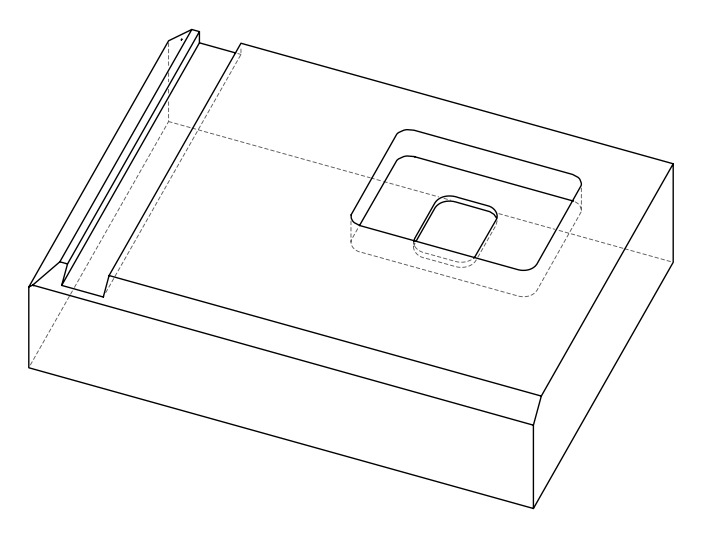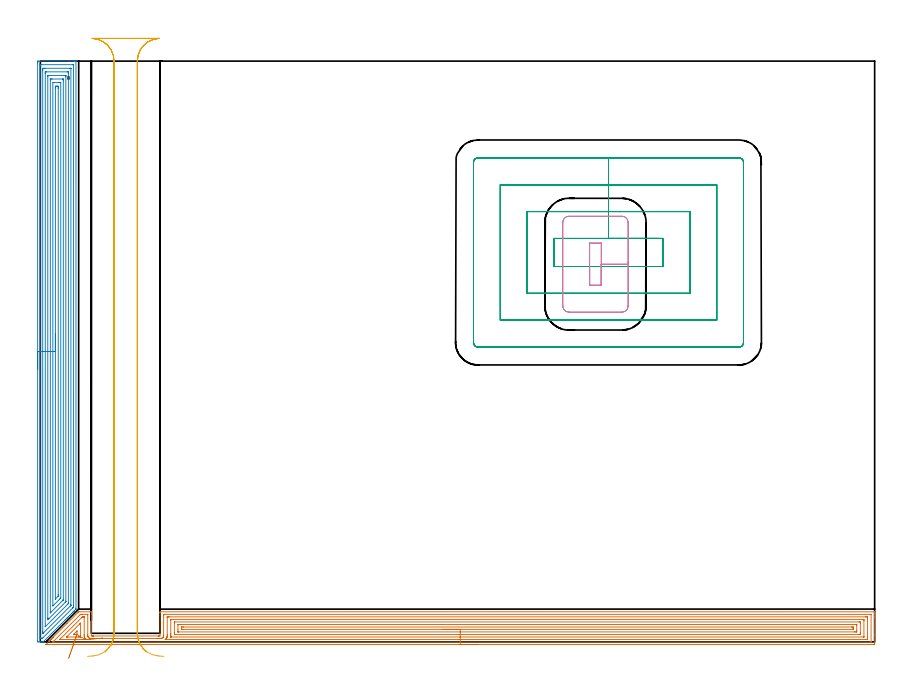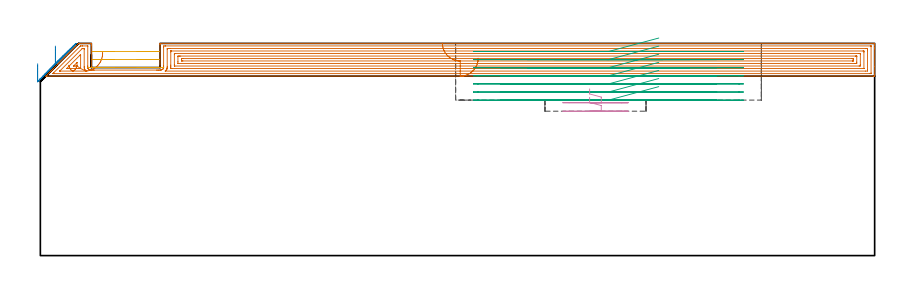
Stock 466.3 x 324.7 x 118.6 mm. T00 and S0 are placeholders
(PLAN: 5 operations, 2 tool changes, 70.9 min)
(1 AREA_MILL | FG_CHAMFER_SURFACE | UGT0205_001 | 24.42 min | 77582 mm3)
(2 AREA_MILL_1 | FG_CHAMFER_SURFACE_1 | UGT0205_001 | 20.61 min | 71906 mm3)
(3 MILL_RECTANGULAR_POCKET | POCKET_RECTANGULAR_STRAIGHT | UGT0201_094 | Follow Part, ap 5, ae 75% | 20.09 min | 676846 mm3)
(4 MILL_RECTANGULAR_POCKET_1 | POCKET_RECTANGULAR_STRAIGHT_1 | UGT0201_094 | Follow Part, ap 5, ae 75% | 1.25 min | 24779 mm3)
(5 MILL_RECTANGULAR_SLOT | SLOT_RECTANGULAR | UGT0201_109 | Follow Part, ap 6.35, ae 75% | 4.51 min | 162678 mm3)
(TOOL UGT0205_001 | Chamfer Mill 20 x 3 x 45 deg. | D20 FL50 Z2)
(TOOL UGT0201_094 | End mill 20 mm | D20 FL38 Z4)
(TOOL UGT0201_109 | End Mill 25.4 mm | D25.4 FL25 Z2)
(OP 1 AREA_MILL)
G17 G21 G94 G90
T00 M6
G54
G17 G0 G90 X244.7 Y-1.5 S1061 M3
G43 Z128.6 H0
Z110.3
G94 G1 X244.662 Z109.428 F250.
X244.548 Z108.564
X244.359 Z107.712
X244.097 Z106.88
X243.763 Z106.074
X243.36 Z105.3
X242.891 Z104.564
X242.36 Z103.872
X241.771 Z103.229
X241.128 Z102.64
X240.436 Z102.109
X239.7 Z101.64
X238.926 Z101.237
X238.12 Z100.903
X237.288 Z100.641
X236.436 Z100.452
X235.572 Z100.338
X234.7 Z100.3
X3.61
X3.274 Y-1.499 Z100.301
X3.111 Y-1.495 Z100.304
X3.107 Y-1.493 Z100.307
X4.944 Y0.345 Z102.143
X5.061 Y0.463 Z102.259
X5.236 Y0.637 Z102.435
X5.508 Y0.909 Z102.707
X5.673 Y1.075 Z102.87
X5.835 Y1.236 Z103.033
X5.955 Y1.356 Z103.153
X6.111 Y1.514 Z103.309
X6.265 Y1.666 Z103.464
X6.401 Y1.802 Z103.6
X6.55 Y1.952 Z103.747
X6.695 Y2.096 Z103.894
X6.848 Y2.249 Z104.047
X6.988 Y2.39 Z104.186
X7.125 Y2.526 Z104.324
X7.295 Y2.696 Z104.494
X14.87 Y10.27 Z112.069
X21.143 Y16.543 Z118.341
X21.406 Y16.8 Z118.585
X21.591 Z118.6
X28.293
X28.49 Y16.797 Z118.589
X28.497 Y16.625 Z118.418
X28.5 Y16.444 Z118.244
Y16.352 Z118.152
Y15.54 Z117.335
Y3.588 Z105.386
Y3.3 Z105.1
X29.153
X29.186 Y3.301 Z105.099
X29.22 Y3.303 Z105.096
X29.411
X29.421 Y3.306 Z105.091
X29.422 Z105.09
X29.43 Y3.307 Z105.084
X29.438 Y3.303 Z105.088
X29.46 Y3.3 Z105.1
X65.929
X65.984 Z105.084
X65.99 Y3.305 Z105.083
X65.997 Y3.306 Z105.086
X66.044 Y3.303 Z105.097
X66.235
X66.268 Y3.301 Z105.098
X66.285 Y3.3 Z105.1
X66.9
Y16.159 Z117.955
Y16.416 Z118.211
X66.902 Y16.577 Z118.372
X66.91 Y16.796 Z118.59
X67.162 Y16.8 Z118.6
X466.126
X466.29 Y16.798 Z118.589
X466.297 Y16.653 Z118.446
X466.3 Y16.501 Z118.301
Y16.222 Z118.021
Y15.54 Z117.334
Y14.322 Z116.119
Y13.786 Z115.581
Y3.973 Z105.77
Y-0.848 Z100.949
X466.296 Y-1.116 Z100.681
X466.29 Y-1.493 Z100.305
X466.067 Y-1.496 Z100.302
X465.679 Y-1.5 Z100.3
X234.7
Y-0.086 Z101.714
X7.758 Y-0.085 Z101.715
X7.295 Y-0.082 Z101.718
X7.131 Y-0.079 Z101.721
X6.99 Y-0.071 Z101.729
X7.053 Y-0.003 Z101.797
X7.133 Y0.08 Z101.88
X7.295 Y0.245 Z102.045
X7.493 Y0.443 Z102.243
X22.225 Y15.174 Z116.974
X22.331 Y15.277 Z117.077
X22.404 Y15.344 Z117.144
X22.444 Y15.379 Z117.179
X22.485 Y15.381 Z117.181
X22.644 Y15.383 Z117.183
X23.378 Y15.386 Z117.186
X23.535
X26.217 Y15.385 Z117.185
X26.428 Y15.381 Z117.181
X26.478 Y15.379 Z117.179
X26.491 Y15.374 Z117.174
X26.494 Y15.358 Z117.158
X26.497 Y15.316 Z117.116
X26.5 Y15.107 Z116.907
X26.501 Y4.144 Z105.944
X26.503 Y3.709 Z105.509
X26.511 Y3.267 Z105.067
X26.525 Y3.125 Z104.925
X26.59 Y2.904 Z104.704
X26.656 Y2.77 Z104.57
X26.746 Y2.636 Z104.436
X26.953 Y2.408 Z104.208
X26.974 Y2.39 Z104.19
X27.257 Y2.201 Z104.001
X27.523 Y2.074 Z103.874
X27.846 Y1.971 Z103.771
X28.09 Y1.923 Z103.723
X28.349 Y1.897 Z103.697
X28.74 Y1.892 Z103.692
X29.253 Y1.887 Z103.687
X29.633 Y1.886 Z103.686
X30.148
X64.996 Y1.885 Z103.685
X65.375 Y1.884 Z103.684
X65.891
X66.268 Y1.887 Z103.687
X66.776 Y1.893 Z103.693
X67.162 Y1.905 Z103.705
X67.394 Y1.937 Z103.737
X67.582 Y1.978 Z103.778
X67.786 Y2.04 Z103.84
X68.055 Y2.154 Z103.954
X68.209 Y2.24 Z104.04
X68.419 Y2.39 Z104.19
X68.596 Y2.563 Z104.363
X68.673 Y2.661 Z104.461
X68.806 Y2.896 Z104.696
X68.863 Y3.068 Z104.868
X68.892 Y3.267 Z105.067
X68.897 Y3.318 Z105.118
X68.9 Y4.144 Z105.944
X68.901 Y14.663 Z116.463
X68.902 Y14.709 Z116.509
X68.949 Y15.379 Z117.179
X69.11 Y15.381 Z117.181
X69.842 Y15.385 Z117.185
X69.999 Y15.386 Z117.186
X463.892 Y15.385 Z117.185
X464.05 Y15.384 Z117.184
X464.247 Y15.38 Z117.18
X464.288 Y15.379 Z117.179
X464.293 Y15.352 Z117.152
X464.296 Y15.319 Z117.119
X464.299 Y15.14 Z116.94
X464.3 Y0.237 Z102.037
X464.298 Y0.104 Z101.904
X464.294 Y-0.003 Z101.797
X464.29 Y-0.069 Z101.731
X464.258 Y-0.079 Z101.721
X463.892 Y-0.084 Z101.716
X463.735 Y-0.085 Z101.715
X234.7 Y-0.086 Z101.714
Y1.328 Z103.128
X70.031 Y1.329 Z103.129
X69.879 Y1.33 Z103.13
X69.842 Y1.332 Z103.132
X69.808 Y1.334 Z103.134
X69.818 Y1.361 Z103.161
X69.842 Y1.385 Z103.185
X69.912 Y1.445 Z103.245
X69.989 Y1.514 Z103.314
X70.239 Y1.757 Z103.557
X70.354 Y1.889 Z103.689
X70.49 Y2.071 Z103.871
X70.681 Y2.39 Z104.19
X70.7 Y2.426 Z104.226
X70.736 Y2.502 Z104.302
X70.836 Y2.837 Z104.637
X70.865 Y3. Z104.8
X70.883 Y3.123 Z104.923
X70.89 Y3.267 Z105.067
X70.899 Y3.983 Z105.783
X70.901 Y13.624 Z115.424
X70.905 Y13.786 Z115.586
X70.91 Y13.958 Z115.758
X71.252 Y13.967 Z115.767
X71.442 Y13.97 Z115.77
X71.629 Y13.971 Z115.771
X72.334 Y13.972 Z115.772
X461.212 Y13.971 Z115.771
X461.918 Y13.97 Z115.77
X462.105 Y13.968 Z115.768
X462.284 Y13.965 Z115.765
X462.292 Y13.786 Z115.586
X462.298 Y13.597 Z115.397
X462.3 Y12.91 Z114.71
Y12.719 Z114.519
X462.299 Y2.2 Z104.
X462.29 Y1.514 Z103.314
X462.287 Y1.336 Z103.136
X461.212 Y1.329 Z103.129
X234.7 Y1.328 Z103.128
Y2.743 Z104.543
X73.417
X73.055 Y2.745 Z104.545
X72.875 Y2.748 Z104.548
X72.855 Y2.749 Z104.549
X72.856 Y2.775 Z104.575
X72.859 Y2.833 Z104.633
X72.868 Y2.929 Z104.729
X72.89 Y3.267 Z105.067
X72.898 Y3.776 Z105.576
X72.899 Y4.144 Z105.944
X72.9 Y4.65 Z106.45
X72.901 Y12.033 Z113.833
X72.905 Y12.535 Z114.335
X72.91 Y12.55 Z114.35
X72.918 Y12.553 Z114.353
X72.949 Y12.555 Z114.355
X73.016 Y12.557 Z114.357
X73.149
X459.784
X460.157 Y12.555 Z114.355
X460.222 Y12.554 Z114.354
X460.285 Y12.551 Z114.351
X460.29 Y12.46 Z114.26
X460.3 Y12.051 Z113.851
Y12.033 Z113.833
X460.299 Y2.838 Z104.638
X460.298 Y2.784 Z104.584
X460.294 Y2.758 Z104.558
X460.291 Y2.75 Z104.55
X460.278 Y2.749 Z104.549
X460.137 Y2.745 Z104.545
X459.959 Y2.743 Z104.543
X234.7
Y4.157 Z105.957
X75.19
X74.986 Y4.159 Z105.959
X74.936 Y4.161 Z105.961
X74.916 Y4.163 Z105.963
X74.91 Y4.173 Z105.973
X74.904 Y4.221 Z106.021
X74.902 Y4.268 Z106.068
X74.9 Y4.441 Z106.241
Y5.02 Z106.82
Y10.577 Z112.377
X74.903 Y10.876 Z112.676
X74.908 Y11.074 Z112.874
X74.911 Y11.137 Z112.937
X74.93 Y11.139 Z112.939
X74.984 Y11.141 Z112.941
X75.204 Y11.143 Z112.943
X457.651
X458.08 Y11.139 Z112.939
X458.285 Y11.136 Z112.936
X458.29 Y11.018 Z112.818
X458.299 Y10.508 Z112.308
Y5.02 Z106.82
X458.295 Y4.375 Z106.175
X458.288 Y4.164 Z105.964
X458.077 Y4.161 Z105.961
X457.624 Y4.157 Z105.957
X234.7
Y5.571 Z107.371
X77.322
X76.991 Y5.573 Z107.373
X76.944 Y5.575 Z107.375
X76.919 Y5.578 Z107.378
X76.91 Y5.582 Z107.382
X76.907 Y5.63 Z107.43
X76.901 Y5.808 Z107.608
X76.9 Y6.773 Z108.573
X76.901 Y9.491 Z111.291
X76.907 Y9.581 Z111.381
X76.917 Y9.722 Z111.522
X76.991 Y9.723 Z111.523
X77.554 Y9.728 Z111.528
X77.884 Y9.729 Z111.529
X78.446
X455.519
X455.85 Y9.728 Z111.528
X456.182 Y9.725 Z111.525
X456.275 Y9.722 Z111.522
X456.291 Y9.719 Z111.519
X456.294 Y9.704 Z111.504
X456.297 Y9.668 Z111.468
X456.299 Y9.55 Z111.35
X456.3 Y9.403 Z111.203
X456.299 Y6.333 Z108.133
X456.295 Y5.897 Z107.697
X456.29 Y5.677 Z107.477
X456.283 Y5.578 Z107.378
X456.178 Y5.575 Z107.375
X455.85 Y5.573 Z107.373
X455.289 Y5.571 Z107.371
X454.957
X234.7
Y6.985 Z108.785
X79.671 Y6.986 Z108.786
X79.454 Y6.987 Z108.787
X78.954 Y6.992 Z108.792
X78.91 Y7.003 Z108.803
X78.907 Y7.074 Z108.874
X78.903 Y7.226 Z109.026
X78.9 Y7.53 Z109.33
Y7.65 Z109.45
X78.903 Y8.028 Z109.828
X78.907 Y8.217 Z110.017
X78.91 Y8.305 Z110.105
X79.001 Y8.308 Z110.108
X79.671 Y8.314 Z110.114
X79.888
X453.386
X454.063 Y8.311 Z110.111
X454.286 Y8.308 Z110.108
X454.291 Y8.304 Z110.104
X454.297 Y8.297 Z110.097
X454.299 Y7.65 Z109.45
Y7.418 Z109.218
X454.296 Y7.186 Z108.986
X454.29 Y7.032 Z108.832
X454.287 Y6.991 Z108.791
X454.274 Y6.99 Z108.79
X454.233 Y6.988 Z108.788
X454.063 Y6.986 Z108.786
X453.847 Y6.985 Z108.785
X234.7
X233.828 Z108.823
X232.963 Z108.937
X232.112 Z109.126
X231.28 Z109.388
X230.474 Z109.722
X229.7 Z110.125
X228.964 Z110.594
X228.272 Z111.125
X227.629 Z111.714
X227.04 Z112.357
X226.508 Z113.05
X226.04 Z113.785
X225.637 Z114.559
X225.303 Z115.365
X225.041 Z116.197
X224.852 Z117.049
X224.738 Z117.914
X224.7 Z118.785
G0 Z128.6
X34.761 Y2.064
Z113.896
G1 X34.792 Y2.066 Z113.024
X34.747 Y2.063 Z112.152
X34.627 Y2.053 Z111.288
X34.432 Y2.038 Z110.438
X34.164 Y2.016 Z109.608
X33.825 Y1.989 Z108.805
X33.417 Y1.957 Z108.034
X32.944 Y1.919 Z107.302
X32.41 Y1.876 Z106.615
X31.817 Y1.829 Z105.976
X31.171 Y1.778 Z105.392
X30.477 Y1.722 Z104.866
X29.74 Y1.663 Z104.403
X28.966 Y1.602 Z104.007
X28.16 Y1.537 Z103.679
X27.328 Y1.471 Z103.423
X26.478 Y1.403 Z103.241
X25.615 Y1.334 Z103.134
X25.596 Y1.333 Z103.133
X25.543 Y1.331 Z103.131
X25.354 Y1.329 Z103.129
X25.166 Y1.328 Z103.128
X11.057 Y1.329 Z103.129
X10.895 Y1.331 Z103.131
X10.869 Y1.332 Z103.132
X10.85 Y1.335 Z103.135
X10.858 Y1.35 Z103.15
X10.869 Y1.368 Z103.168
X10.942 Y1.442 Z103.242
X11.013 Y1.514 Z103.314
X23.332 Y13.832 Z115.632
X23.378 Y13.877 Z115.677
X23.472 Y13.961 Z115.761
X23.555 Y13.965 Z115.765
X23.731 Y13.968 Z115.768
X24.085 Y13.97 Z115.77
X24.272 Y13.968 Z115.768
X24.459 Y13.965 Z115.765
X24.491 Y13.955 Z115.755
X24.494 Y13.92 Z115.72
X24.498 Y13.861 Z115.661
X24.499 Y13.786 Z115.586
X24.5 Y13.563 Z115.363
X24.501 Y3.919 Z105.719
X24.511 Y3.267 Z105.067
X24.532 Y3.012 Z104.812
X24.618 Y2.665 Z104.465
X24.725 Y2.39 Z104.19
X24.886 Y2.11 Z103.91
X25.015 Y1.926 Z103.726
X25.166 Y1.759 Z103.559
X25.411 Y1.514 Z103.314
X25.502 Y1.435 Z103.235
X25.607 Y1.344 Z103.144
X25.615 Y1.334 Z103.134
X22.485 Y2.75 Z104.55
X22.123 Y2.745 Z104.545
X21.591 Y2.743 Z104.543
X21.232
X15.337
X14.977
X14.828 Y2.744 Z104.544
X14.746 Y2.748 Z104.548
X14.712 Y2.751 Z104.551
X14.73 Y2.775 Z104.575
X14.768 Y2.818 Z104.618
X21.913 Y9.964 Z111.764
X22.229 Y10.28 Z112.08
X22.358 Y10.405 Z112.205
X22.485 Y10.524 Z112.324
X22.499 Y10.28 Z112.08
X22.5 Y10.265 Z112.065
Y3.252 Z105.052
X22.485 Y2.75 Z104.55
X20.484 Y4.163 Z105.963
X20.463 Y4.162 Z105.962
X20.244 Y4.159 Z105.959
X19.804 Y4.157 Z105.957
X18.897
X18.704 Y4.158 Z105.958
X18.608 Y4.161 Z105.961
X18.575 Y4.164 Z105.964
X18.58 Y4.172 Z105.972
X18.618 Y4.216 Z106.016
X18.725 Y4.326 Z106.126
X18.836 Y4.438 Z106.238
X20.356 Y5.958 Z107.758
X20.496 Y6.095 Z107.895
X20.499 Y6.092 Z107.892
Y4.338 Z106.138
X20.496 Y4.24 Z106.04
X20.49 Y4.181 Z105.981
X20.484 Y4.163 Z105.963
X20.265 Y3.541 Z105.393
X20.03 Y2.873 Z104.882
X19.782 Y2.167 Z104.435
X19.522 Y1.426 Z104.055
X19.252 Y0.657 Z103.745
X18.973 Y-0.135 Z103.507
X18.689 Y-0.944 Z103.343
X18.401 Y-1.762 Z103.254
X18.112 Y-2.585 Z103.241
X17.824 Y-3.406 Z103.305
X17.538 Y-4.219 Z103.444
X17.258 Y-5.017 Z103.657
X16.985 Y-5.794 Z103.944
X16.721 Y-6.545 Z104.301
X16.468 Y-7.264 Z104.726
X16.229 Y-7.945 Z105.216
X16.005 Y-8.583 Z105.767
X15.797 Y-9.173 Z106.375
G0 Z128.6
M5
M2
(OP 2 AREA_MILL_1)
G17 G21 G94 G90
T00 M6
G54
G17 G0 G90 X-1.5 Y152.3 S1061 M3
G43 Z128.6 H0
Z107.2
G94 G1 Y152.338 Z106.328 F250.
Y152.452 Z105.463
Y152.641 Z104.612
Y152.903 Z103.78
Y153.237 Z102.974
Y153.64 Z102.2
Y154.108 Z101.464
Y154.64 Z100.772
Y155.229 Z100.129
Y155.872 Z99.54
Y156.564 Z99.008
Y157.3 Z98.54
Y158.074 Z98.137
Y158.88 Z97.803
Y159.712 Z97.541
Y160.564 Z97.352
Y161.428 Z97.238
Y162.3 Z97.2
Y323.607
X-1.499 Y323.983 Z97.201
X-1.495 Y324.495 Z97.203
X-1.492 Y324.591 Z97.206
X-0.987 Y324.6 Z97.71
X16.118 Z114.813
X18.501 Z117.196
X19.177 Z117.876
X19.509 Z118.209
X19.874 Y324.592 Z118.566
X19.897 Y324.59 Z118.588
X19.9 Y324.429 Z118.6
Y18.482
X19.898 Y18.305 Z118.585
X19.866 Y18.264 Z118.56
X19.83 Y18.229 Z118.529
X19.189 Y17.589 Z117.889
X19.092 Y17.49 Z117.788
X18.996 Y17.395 Z117.695
X18.892 Y17.292 Z117.591
X18.797 Y17.195 Z117.493
X18.703 Y17.103 Z117.402
X18.594 Y16.994 Z117.293
X18.501 Y16.899 Z117.197
X18.296 Y16.696 Z116.995
X18.233 Y16.632 Z116.932
X17.615 Y16.014 Z116.312
X17.403 Y15.803 Z116.102
X17.368 Y15.768 Z116.068
X16.73 Y15.128 Z115.426
X16.509 Y14.909 Z115.209
X15.844 Y14.242 Z114.54
X15.64 Y14.04 Z114.34
X15.616 Y14.016 Z114.316
X14.958 Y13.356 Z113.654
X14.776 Y13.176 Z113.476
X14.723 Y13.123 Z113.423
X14.072 Y12.471 Z112.769
X13.911 Y12.311 Z112.611
X1.771 Y0.17 Z100.469
X1.67 Y0.072 Z100.368
X1.606 Y0.01 Z100.303
X1.332 Y0. Z100.032
X0.574 Z99.274
X-0.101 Z98.594
X-1.325 Z97.372
X-1.491 Y0.002 Z97.205
X-1.5 Y0.429 Z97.2
Y162.3
X-0.086 Z98.614
X-0.085 Y322.416 Z98.615
X-0.084 Y322.525 Z98.616
X-0.082 Y322.579 Z98.618
X-0.08 Y322.586 Z98.62
X-0.068 Y322.59 Z98.632
X-0.016 Y322.594 Z98.684
X0.385 Y322.599 Z99.085
X18.102 Z116.802
X18.352 Y322.596 Z117.052
X18.463 Y322.592 Z117.163
X18.479 Y322.59 Z117.179
X18.481 Y322.572 Z117.181
X18.484 Y322.522 Z117.184
X18.485 Y322.419 Z117.185
X18.486 Y322.212 Z117.186
Y20.285
X18.483 Y19.395 Z117.183
X18.48 Y19.376 Z117.18
X18.466 Y19.328 Z117.166
X18.422 Y19.279 Z117.122
X18.342 Y19.194 Z117.042
X18.221 Y19.071 Z116.921
X18.069 Y18.919 Z116.769
X1.553 Y2.404 Z100.253
X1.162 Y2.023 Z99.862
X0.785 Y2.01 Z99.485
X0.297 Y2.002 Z98.997
X0.048 Y2.004 Z98.748
X-0.063 Y2.008 Z98.637
X-0.079 Y2.01 Z98.621
X-0.081 Y2.028 Z98.619
X-0.084 Y2.078 Z98.616
X-0.085 Y2.181 Z98.615
X-0.086 Y2.388 Z98.614
Y162.3
X1.328 Z100.028
X1.329 Y319.517 Z100.029
Y319.86
X1.333 Y320.41 Z100.033
X1.335 Y320.573 Z100.035
X1.491 Y320.591 Z100.191
X1.67 Y320.595 Z100.37
X2.368 Y320.6 Z101.068
X2.556 Z101.256
X16.541 Z115.241
X16.73 Y320.598 Z115.43
X16.918 Y320.595 Z115.618
X17.043 Y320.59 Z115.743
X17.065 Y320.582 Z115.765
X17.067 Y320.565 Z115.767
X17.069 Y320.525 Z115.769
X17.071 Y320.41 Z115.771
Y20.818
X17.069 Y20.543 Z115.769
X17.066 Y20.407 Z115.766
X17.065 Y20.377 Z115.765
X17.039 Y20.347 Z115.739
X16.968 Y20.269 Z115.668
X16.849 Y20.149 Z115.549
X16.73 Y20.029 Z115.43
X1.67 Y4.97 Z100.37
X1.613 Y4.915 Z100.313
X1.499 Y4.808 Z100.199
X1.335 Y4.658 Z100.035
X1.333 Y4.739 Z100.033
X1.33 Y5.083 Z100.03
X1.329 Y5.428 Z100.029
X1.328 Y5.977 Z100.028
Y162.3
X2.743 Z101.443
Y317.73
X2.745 Y318.433 Z101.445
X2.747 Y318.536 Z101.447
X2.749 Y318.588 Z101.449
X2.795 Y318.591 Z101.495
X3.011 Y318.596 Z101.711
X3.442 Y318.6 Z102.142
X3.465 Z102.165
X14.981 Z113.681
X15.396 Y318.596 Z114.096
X15.602 Y318.592 Z114.302
X15.648 Y318.59 Z114.348
X15.651 Y318.555 Z114.351
X15.654 Y318.494 Z114.354
X15.657 Y317.918 Z114.357
Y317.73
Y22.056
X15.656 Y21.703 Z114.356
X15.653 Y21.527 Z114.353
X15.65 Y21.44 Z114.35
X15.645 Y21.405 Z114.345
X15.625 Y21.383 Z114.325
X15.413 Y21.162 Z114.113
X2.848 Y8.597 Z101.548
X2.802 Y8.553 Z101.502
X2.771 Y8.527 Z101.471
X2.751 Y8.511 Z101.451
X2.749 Y8.524 Z101.449
X2.745 Y8.598 Z101.445
X2.743 Y8.657 Z101.443
Y162.3
X4.157 Z102.857
Y315.944
X4.159 Y316.114 Z102.859
X4.162 Y316.288 Z102.862
X4.172 Y316.59 Z102.872
X4.328 Y316.594 Z103.028
X4.564 Y316.599 Z103.264
X13.421 Y316.6 Z112.121
X14.072 Y316.599 Z112.772
X14.165 Y316.597 Z112.865
X14.221 Y316.593 Z112.921
X14.232 Y316.591 Z112.932
X14.236 Y316.558 Z112.936
X14.239 Y316.461 Z112.939
X14.242 Y316.116 Z112.942
X14.243 Y315.944 Z112.943
Y22.777
X14.241 Y22.604 Z112.941
X14.238 Y22.49 Z112.938
X14.236 Y22.451 Z112.936
X14.228 Y22.437 Z112.928
X14.205 Y22.409 Z112.905
X14.072 Y22.271 Z112.772
X4.925 Y13.123 Z103.625
X4.624 Y12.824 Z103.324
X4.328 Y12.532 Z103.028
X4.174 Y12.384 Z102.874
X4.163 Y12.395 Z102.863
X4.16 Y12.399 Z102.86
X4.157 Y13.123 Z102.857
Y13.295
Y162.3
X5.571 Z104.271
X5.572 Y314.157 Z104.272
X5.573 Y314.423 Z104.273
X5.576 Y314.556 Z104.276
X5.578 Y314.582 Z104.278
X5.599 Y314.59 Z104.299
X5.664 Y314.596 Z104.364
X6.1 Y314.599 Z104.8
X6.546 Y314.6 Z105.246
X12.3 Y314.599 Z111.
X12.751 Y314.596 Z111.451
X12.815 Y314.59 Z111.515
X12.822 Y314.524 Z111.522
X12.825 Y314.157 Z111.525
X12.828 Y313.625 Z111.528
Y23.842
X12.826 Y23.576 Z111.526
X12.824 Y23.51 Z111.524
X12.822 Y23.481 Z111.522
X12.806 Y23.463 Z111.506
X12.743 Y23.395 Z111.443
X12.301 Y22.949 Z111.001
X5.867 Y16.515 Z104.567
X5.628 Y16.279 Z104.328
X5.604 Y16.258 Z104.304
X5.578 Y16.238 Z104.278
X5.576 Y16.269 Z104.276
X5.573 Y16.333 Z104.273
X5.572 Y16.696 Z104.272
X5.571 Y17.054 Z104.271
Y162.3
X6.985 Z105.685
Y312.59
X7.645 Y312.599 Z106.345
X10.529 Y312.6 Z109.229
X11.19 Y312.597 Z109.89
X11.415 Y312.59 Z110.115
Y24.524
X11.079 Y24.181 Z109.779
X10.745 Y23.842 Z109.445
X7.171 Y20.269 Z105.871
X7.076 Y20.178 Z105.776
X6.985 Y20.095 Z105.685
Y162.3
X8.399 Z107.099
X8.4 Y309.691 Z107.1
X8.401 Y310.049 Z107.101
X8.407 Y310.584 Z107.107
X8.741 Y310.6 Z107.441
X8.757 Z107.457
X9.627 Z108.327
X9.643 Y310.599 Z108.343
X9.993 Y310.584 Z108.693
X9.998 Y310.226 Z108.698
X10. Y309.691 Z108.7
Y309.33
Y26.522
X9.999 Y26.163 Z108.699
X9.993 Y25.629 Z108.693
X9.987 Y25.546 Z108.687
X9.933 Y25.485 Z108.633
X9.861 Y25.409 Z108.561
X8.488 Y24.036 Z107.188
X8.443 Y23.995 Z107.143
X8.41 Y23.968 Z107.11
X8.405 Y24.012 Z107.105
X8.401 Y24.106 Z107.101
X8.4 Y24.203 Z107.1
X8.399 Y162.3 Z107.099
Y163.172 Z107.138
Y164.036 Z107.251
Y164.888 Z107.44
Y165.72 Z107.703
Y166.526 Z108.036
Y167.3 Z108.439
Y168.036 Z108.908
Y168.728 Z109.439
Y169.371 Z110.028
Y169.96 Z110.672
Y170.492 Z111.364
Y170.96 Z112.099
Y171.363 Z112.873
Y171.697 Z113.679
Y171.959 Z114.511
Y172.148 Z115.363
Y172.262 Z116.228
Y172.3 Z117.099
G0 Z128.6
M5
M2
(OP 3 MILL_RECTANGULAR_POCKET)
G17 G21 G94 G90
T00 M6
G54
G17 G0 G90 X345.647 Y225.5 S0 M3
G43 Z128.6 H0
Z121.6
G94 G1 X317.55 Z114.071 F250.
X287.1 F500.
Y209.8
X348.
Y225.5
X317.55
Y240.5
X272.1
Y194.8
X363.
Y240.5
X317.55
Y255.5
X257.1
Y179.8
X378.
Y255.5
X317.55
Y270.5
X244.6
G3 X242.1 Y268. R2.5
G1 Y167.3
G3 X244.6 Y164.8 R2.5
G1 X390.5
G3 X393. Y167.3 R2.5
G1 Y268.
G3 X390.5 Y270.5 R2.5
G1 X317.55
X316.55
G0 X345.647 Y225.5 Z117.071
G1 X317.55 Z109.543 F250.
X287.1 F500.
Y209.8
X348.
Y225.5
X317.55
Y240.5
X272.1
Y194.8
X363.
Y240.5
X317.55
Y255.5
X257.1
Y179.8
X378.
Y255.5
X317.55
Y270.5
X244.6
G3 X242.1 Y268. R2.5
G1 Y167.3
G3 X244.6 Y164.8 R2.5
G1 X390.5
G3 X393. Y167.3 R2.5
G1 Y268.
G3 X390.5 Y270.5 R2.5
G1 X317.55
X316.55
G0 X345.647 Y225.5 Z112.543
G1 X317.55 Z105.014 F250.
X287.1 F500.
Y209.8
X348.
Y225.5
X317.55
Y240.5
X272.1
Y194.8
X363.
Y240.5
X317.55
Y255.5
X257.1
Y179.8
X378.
Y255.5
X317.55
Y270.5
X244.6
G3 X242.1 Y268. R2.5
G1 Y167.3
G3 X244.6 Y164.8 R2.5
G1 X390.5
G3 X393. Y167.3 R2.5
G1 Y268.
G3 X390.5 Y270.5 R2.5
G1 X317.55
X316.55
G0 X345.647 Y225.5 Z108.014
G1 X317.55 Z100.486 F250.
X287.1 F500.
Y209.8
X348.
Y225.5
X317.55
Y240.5
X272.1
Y194.8
X363.
Y240.5
X317.55
Y255.5
X257.1
Y179.8
X378.
Y255.5
X317.55
Y270.5
X244.6
G3 X242.1 Y268. R2.5
G1 Y167.3
G3 X244.6 Y164.8 R2.5
G1 X390.5
G3 X393. Y167.3 R2.5
G1 Y268.
G3 X390.5 Y270.5 R2.5
G1 X317.55
X316.55
G0 X345.647 Y225.5 Z103.486
G1 X317.55 Z95.957 F250.
X287.1 F500.
Y209.8
X348.
Y225.5
X317.55
Y240.5
X272.1
Y194.8
X363.
Y240.5
X317.55
Y255.5
X257.1
Y179.8
X378.
Y255.5
X317.55
Y270.5
X244.6
G3 X242.1 Y268. R2.5
G1 Y167.3
G3 X244.6 Y164.8 R2.5
G1 X390.5
G3 X393. Y167.3 R2.5
G1 Y268.
G3 X390.5 Y270.5 R2.5
G1 X317.55
X316.55
G0 X345.647 Y225.5 Z98.957
G1 X317.55 Z91.429 F250.
X287.1 F500.
Y209.8
X348.
Y225.5
X317.55
Y240.5
X272.1
Y194.8
X363.
Y240.5
X317.55
Y255.5
X257.1
Y179.8
X378.
Y255.5
X317.55
Y270.5
X244.6
G3 X242.1 Y268. R2.5
G1 Y167.3
G3 X244.6 Y164.8 R2.5
G1 X390.5
G3 X393. Y167.3 R2.5
G1 Y268.
G3 X390.5 Y270.5 R2.5
G1 X317.55
X316.55
G0 X345.647 Y225.5 Z94.429
G1 X317.55 Z86.9 F250.
X287.1 F500.
Y209.8
X348.
Y225.5
X317.55
Y240.5
X272.1
Y194.8
X363.
Y240.5
X317.55
Y255.5
X257.1
Y179.8
X378.
Y255.5
X317.55
Y270.5
X244.6
G3 X242.1 Y268. R2.5
G1 Y167.3
G3 X244.6 Y164.8 R2.5
G1 X390.5
G3 X393. Y167.3 R2.5
G1 Y268.
G3 X390.5 Y270.5 R2.5
G1 X317.55
X316.55
G0 Z128.6
M5
M2
(OP 4 MILL_RECTANGULAR_POCKET_1)
G17 G21 G94 G90
T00 M6
G54
G17 G0 G90 X307. Y209.877 S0 M3
G43 Z128.6 H0
Z93.175
G94 G1 Y199.3 Z90.341 F250.
X313.5 Z88.599
Y211.1 Z85.437
Y222.9 F500.
X307.
Y199.3
X313.5
Y211.1
X328.5
Y234.4
G3 X325. Y237.9 R3.5
G1 X295.5
G3 X292. Y234.4 R3.5
G1 Y187.8
G3 X295.5 Y184.3 R3.5
G1 X325.
G3 X328.5 Y187.8 R3.5
G1 Y211.1
Y212.1
G0 X307. Y209.877 Z88.437
G1 Y199.3 Z85.603 F250.
X313.5 Z83.862
Y211.1 Z80.7
Y222.9 F500.
X307.
Y199.3
X313.5
Y211.1
X328.5
Y234.4
G3 X325. Y237.9 R3.5
G1 X295.5
G3 X292. Y234.4 R3.5
G1 Y187.8
G3 X295.5 Y184.3 R3.5
G1 X325.
G3 X328.5 Y187.8 R3.5
G1 Y211.1
Y212.1
G0 Z128.6
M5
M2
(OP 5 MILL_RECTANGULAR_SLOT)
G17 G21 G94 G90
T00 M6
G54
G17 G0 G90 X55.907 Y-2.231 S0 M3
G43 Z128.6 H0
Z114.1
G94 G1 X54.915 Y0.6 F250.
G2 X54.2 Y4.8 R12.7 F500.
G1 Y324.6
G2 X66.396 Y337.29 R12.7
G1 Y337.3
X29.004
Y337.29
G2 X41.2 Y324.6 R12.7
G1 Y4.8
G2 X40.485 Y0.6 R12.7
G1 X39.493 Y-2.231 F250.
G0 Z128.6
X59.139 Y-5.691
Z109.6
G1 X57.202 Y-3.4
G2 X54.2 Y4.8 R12.7 F500.
G1 Y324.6
G2 X66.396 Y337.29 R12.7
G1 Y337.3
X29.004
Y337.29
G2 X41.2 Y324.6 R12.7
G1 Y4.8
G2 X38.198 Y-3.4 R12.7
G1 X36.261 Y-5.691 F250.
G0 Z128.6
X68.987 Y-8.081
Z105.1
G1 X65.995 Y-7.868
G2 X54.2 Y4.8 R12.7 F500.
G1 Y324.6
G2 X66.396 Y337.29 R12.7
G1 Y337.3
X29.004
Y337.29
G2 X41.2 Y324.6 R12.7
G1 Y4.8
G2 X29.387 Y-7.869 R12.7
G1 X26.394 Y-8.078 F250.
G0 Z128.6
M5
M2
